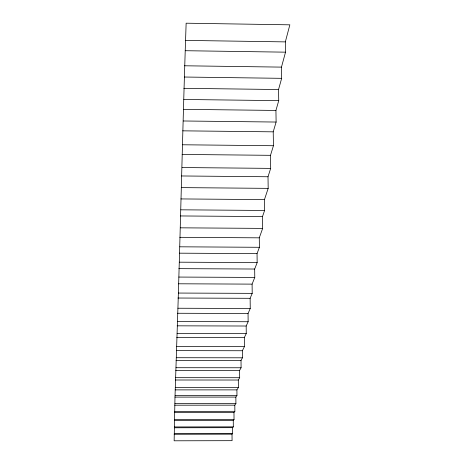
<?xml version="1.0" encoding="UTF-8"?>
<svg xmlns="http://www.w3.org/2000/svg" width="464" height="464" viewBox="0 0 464 464"><rect width="100%" height="100%" fill="white"/><g stroke="black" fill="none" stroke-linecap="round" stroke-linejoin="round"><path stroke-width="0.7" d="M177.915 308.241C180.879 213.254 182.868 118.216 186.139 23.2L289.855 24.824L285.337 41.888L285.528 52.165L281.474 67.118L281.665 78.329L278.545 89.535L278.736 100.642L275.929 110.444L276.115 122.044L273.221 131.834L273.441 145.725L270.489 155.324L270.686 168.38L268.012 176.755L268.18 188.361L264.451 199.613L264.602 210.459L262.502 216.56L262.665 228.392L259.277 237.829L259.399 247.295L257.044 253.628L257.155 262.607L254.672 269.033L254.777 277.426L252.097 284.125L252.201 293.358L250.137 298.306L250.247 308.49L248.054 313.496L248.141 321.732L246.175 326.018L246.256 333.558L244.36 337.525L244.447 346.596L242.359 350.738L242.428 357.802L241.019 360.464L241.089 367.766L239.61 370.429L239.679 377.708L238.31 380.028L238.38 387.527L236.913 389.882L236.965 395.398L235.863 397.08L235.915 403.57L234.819 405.159L234.871 411.33L233.978 412.537L234.036 419.508L233.259 420.488L233.311 426.863L232.615 427.675L232.661 433.463L232.023 434.159L232.075 440.672L174.145 440.8L174.986 397.103L177.915 308.241L250.247 308.49M174.574 419.584L234.036 419.508M174.429 420.57L233.259 420.488M174.418 426.955L233.311 426.863M174.284 427.773L232.615 427.675M174.273 433.573L232.661 433.463M174.157 434.269L232.023 434.159M175.746 377.673L239.679 377.708M175.491 380.004L238.31 380.028M175.479 387.527L238.38 387.527M175.201 389.882L236.913 389.882M175.189 395.409L236.965 395.398M174.986 397.103L235.863 397.08M174.974 403.605L235.915 403.57M174.766 405.2L234.819 405.159M174.754 411.382L234.871 411.33M174.586 412.595L233.978 412.537M176.738 337.374L244.36 337.525M176.726 346.475L244.447 346.596M176.332 350.627L242.359 350.738M176.32 357.715L242.428 357.802M176.053 360.383L241.019 360.464M176.042 367.708L241.089 367.766M175.757 370.376L239.61 370.429M177.932 298.027L250.137 298.306M177.497 313.264L248.054 313.496M177.486 321.529L248.141 321.732M177.115 325.827L246.175 326.018M177.103 333.396L246.256 333.558M179.336 262.183L257.155 262.607M178.86 268.644L254.672 269.033M178.849 277.066L254.777 277.426M178.338 283.788L252.097 284.125M178.327 293.057L252.201 293.358M180.461 227.824L262.665 228.392M179.812 237.313L259.277 237.829M179.8 246.807L259.399 247.295M179.348 253.176L257.044 253.628M181.61 187.613L268.18 188.361M180.89 198.928L264.451 199.613M180.879 209.815L264.602 210.459M180.473 215.951L262.502 216.56M182.717 144.774L273.441 145.725M182.143 154.437L270.489 155.324M182.137 167.539L270.686 168.38M181.615 175.966L268.012 176.755M183.297 109.33L275.929 110.444M183.292 120.982L276.115 122.044M182.723 130.836L273.221 131.834M184.457 65.778L281.474 67.118M184.457 77.03L281.665 78.329M183.848 88.317L278.545 89.535M183.843 99.47L278.736 100.642M185.252 40.397L285.337 41.888M185.252 50.709L285.528 52.165"/></g></svg>
